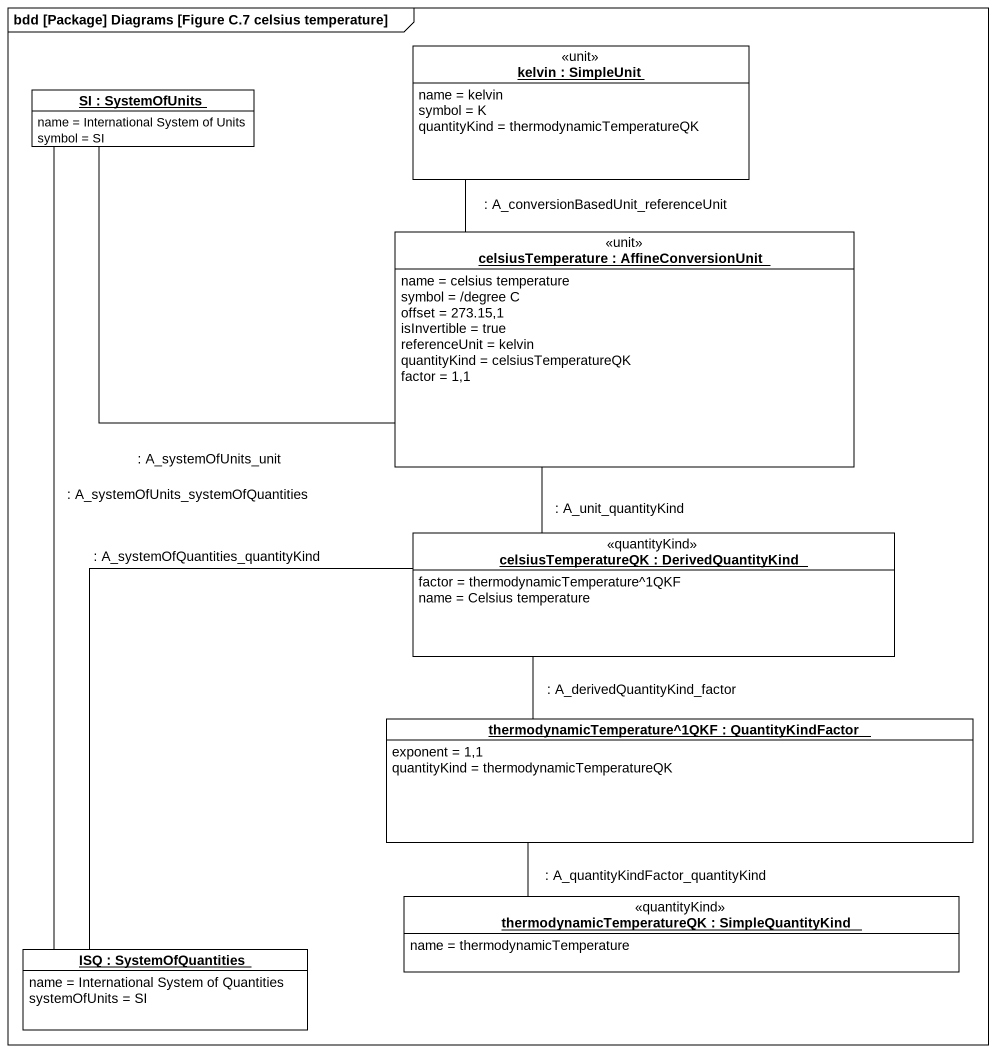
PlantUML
@startuml
mainframe bdd [Package] Diagrams [Figure C.7 celsius temperature]
hide circle
hide empty members
object "kelvin : SimpleUnit" as kelvin <<unit>> {
  name = kelvin
  symbol = K
  quantityKind = thermodynamicTemperatureQK
}
object "SI : SystemOfUnits" as SI {
  name = International System of Units
  symbol = SI
}
object "celsiusTemperature : AffineConversionUnit" as celsiusTemperature <<unit>> {
  name = celsius temperature
  symbol = /degree C
  offset = 273.15,1
  isInvertible = true
  referenceUnit = kelvin
  quantityKind = celsiusTemperatureQK
  factor = 1,1
}
object "celsiusTemperatureQK : DerivedQuantityKind" as celsiusTemperatureQK <<quantityKind>> {
  factor = thermodynamicTemperature^1QKF
  name = Celsius temperature
}
object "thermodynamicTemperature^1QKF : QuantityKindFactor" as thermodynamicTemperature {
  exponent = 1,1
  quantityKind = thermodynamicTemperatureQK
}
object "thermodynamicTemperatureQK : SimpleQuantityKind" as thermodynamicTemperatureQK <<quantityKind>> {
  name = thermodynamicTemperature
}
object "ISQ : SystemOfQuantities" as ISQ {
  name = International System of Quantities
  systemOfUnits = SI
}
SI -right- celsiusTemperature : : A_systemOfUnits_unit
celsiusTemperature -up- kelvin : : A_conversionBasedUnit_referenceUnit
celsiusTemperature -- celsiusTemperatureQK : : A_unit_quantityKind
celsiusTemperatureQK -- thermodynamicTemperature : : A_derivedQuantityKind_factor
thermodynamicTemperature -- thermodynamicTemperatureQK : : A_quantityKindFactor_quantityKind
ISQ -up- SI : : A_systemOfUnits_systemOfQuantities
ISQ -up- celsiusTemperatureQK : : A_systemOfQuantities_quantityKind
@enduml
